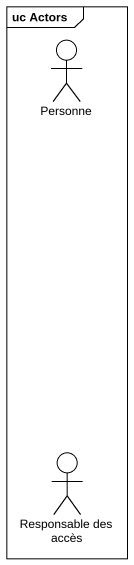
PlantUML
@startuml
mainframe uc Actors
actor Personne
actor "Responsable des accès" as Responsable_des_accès
@enduml
